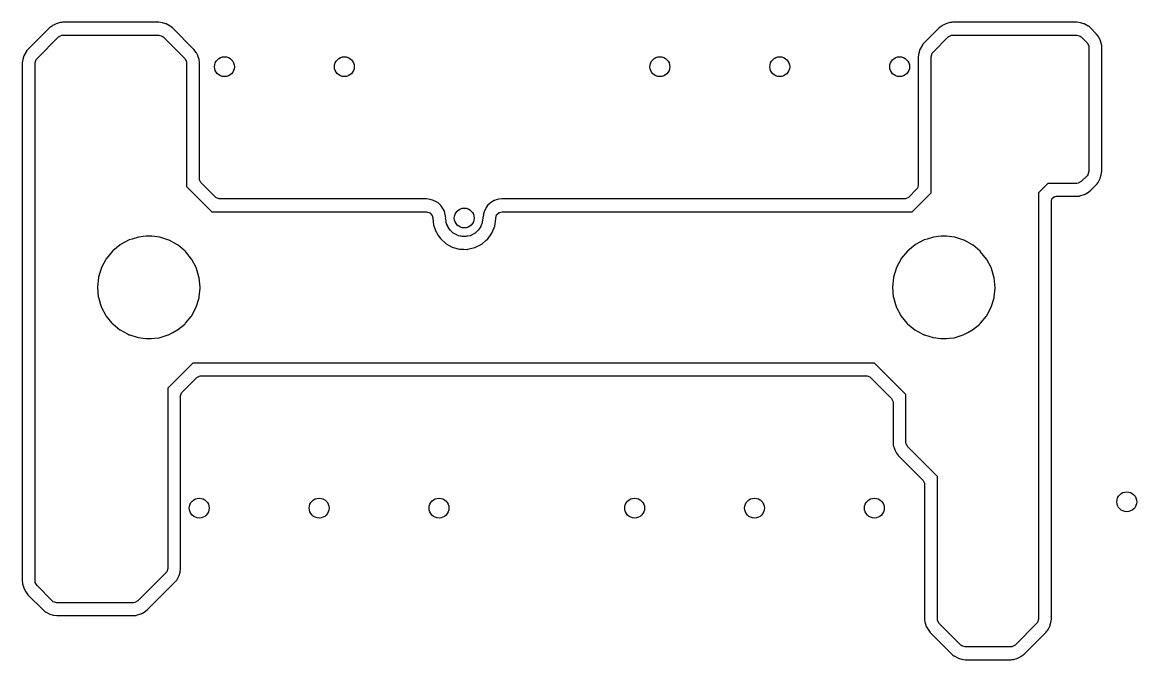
# Model space of a CAD drawing. Extents: x 0.02 to 3.98, y 0.02 to 3.98.
# Drawn here: x 1.81 to 2.693, y 2.755 to 3.26 of the extents above; entities that cross this region are included whole.
import ezdxf

# ---------------------------------------------------------------- set-up
doc = ezdxf.new("R2010")
doc.units = 0
doc.header["$MEASUREMENT"] = 0
doc.layers.add('BLACK', color=7, linetype='CONTINUOUS')

msp = doc.modelspace()

# ---------------------------------------------------------------- linework, layer by layer
at = {"layer": 'BLACK', "linetype": 'CONTINUOUS'}
for p, q in [((1.8361, 3.25885), (1.83498, 3.25824)), ((1.83662, 3.25902), (1.8361, 3.25885)), ((1.83973, 3.25999), (1.83662, 3.25902)), ((1.83991, 3.26004), (1.83973, 3.25999)), ((1.83973, 3.25999), (1.83973, 3.25999)), ((1.8401, 3.26007), (1.83991, 3.26004)), ((1.84091, 3.26015), (1.8401, 3.26007)), ((1.8401, 3.26007), (1.8401, 3.26007)), ((1.84096, 3.26016), (1.84091, 3.26015)), ((1.84091, 3.26015), (1.84091, 3.26015)), ((1.84101, 3.26016), (1.84096, 3.26016)), ((1.842, 3.26021), (1.84101, 3.26016)), ((1.84101, 3.26016), (1.84101, 3.26016)), ((1.84205, 3.26022), (1.842, 3.26021)), ((1.842, 3.26021), (1.842, 3.26021)), ((1.91795, 3.26022), (1.84205, 3.26022)), ((1.92082, 3.2598), (1.91795, 3.26022)), ((1.92351, 3.25902), (1.92082, 3.2598)), ((1.92368, 3.25893), (1.92351, 3.25902)), ((1.92687, 3.25726), (1.92368, 3.25893)), ((1.92368, 3.25893), (1.92368, 3.25893)), ((2.5411, 3.25885), (2.53998, 3.25824)), ((2.54162, 3.25902), (2.5411, 3.25885)), ((2.54473, 3.25999), (2.54162, 3.25902)), ((2.54491, 3.26004), (2.54473, 3.25999)), ((2.54473, 3.25999), (2.54473, 3.25999)), ((2.5451, 3.26007), (2.54491, 3.26004)), ((2.54591, 3.26015), (2.5451, 3.26007)), ((2.5451, 3.26007), (2.5451, 3.26007)), ((2.54596, 3.26016), (2.54591, 3.26015)), ((2.54591, 3.26015), (2.54591, 3.26015)), ((2.54601, 3.26016), (2.54596, 3.26016)), ((2.547, 3.26021), (2.54601, 3.26016)), ((2.54601, 3.26016), (2.54601, 3.26016)), ((2.54705, 3.26022), (2.547, 3.26021)), ((2.547, 3.26021), (2.547, 3.26021)), ((2.64545, 3.26022), (2.54705, 3.26022)), ((2.64832, 3.2598), (2.64545, 3.26022)), ((2.65101, 3.25902), (2.64832, 3.2598)), ((2.65118, 3.25893), (2.65101, 3.25902)), ((2.65437, 3.25726), (2.65118, 3.25893)), ((2.65118, 3.25893), (2.65118, 3.25893)), ((1.83132, 3.25577), (1.81423, 3.23868)), ((1.83365, 3.25751), (1.83132, 3.25577)), ((1.83377, 3.25758), (1.83365, 3.25751)), ((1.83498, 3.25824), (1.83377, 3.25758)), ((1.83377, 3.25758), (1.83377, 3.25758)), ((1.83855, 3.24855), (1.841, 3.24989)), ((1.841, 3.24989), (1.84205, 3.25)), ((1.84205, 3.25), (1.91795, 3.25)), ((1.91795, 3.25), (1.92063, 3.24921)), ((1.92704, 3.25717), (1.92687, 3.25726)), ((1.92687, 3.25726), (1.92687, 3.25726)), ((1.92786, 3.2565), (1.92704, 3.25717)), ((1.92868, 3.25577), (1.92786, 3.2565)), ((1.94577, 3.23868), (1.92868, 3.25577)), ((2.53632, 3.25577), (2.52423, 3.24368)), ((2.53865, 3.25751), (2.53632, 3.25577)), ((2.53877, 3.25758), (2.53865, 3.25751)), ((2.53998, 3.25824), (2.53877, 3.25758)), ((2.53877, 3.25758), (2.53877, 3.25758)), ((2.54355, 3.24855), (2.546, 3.24989)), ((2.546, 3.24989), (2.54705, 3.25)), ((2.54705, 3.25), (2.64545, 3.25)), ((2.64545, 3.25), (2.64813, 3.24921)), ((2.65454, 3.25717), (2.65437, 3.25726)), ((2.65437, 3.25726), (2.65437, 3.25726)), ((2.65536, 3.2565), (2.65454, 3.25717)), ((2.65618, 3.25577), (2.65536, 3.2565)), ((2.66077, 3.25118), (2.65618, 3.25577)), ((2.66251, 3.24885), (2.66077, 3.25118)), ((1.82145, 3.23145), (1.83855, 3.24855)), ((1.92063, 3.24921), (1.92145, 3.24855)), ((1.92145, 3.24855), (1.93855, 3.23145)), ((2.52274, 3.24187), (2.52109, 3.23871)), ((2.52283, 3.24204), (2.52274, 3.24187)), ((2.52274, 3.24187), (2.52274, 3.24187)), ((2.5235, 3.24286), (2.52283, 3.24204)), ((2.52423, 3.24368), (2.5235, 3.24286)), ((2.53145, 3.23645), (2.54355, 3.24855)), ((2.64813, 3.24921), (2.64895, 3.24855)), ((2.64895, 3.24855), (2.65355, 3.24395)), ((2.65355, 3.24395), (2.65489, 3.2415)), ((2.65489, 3.2415), (2.655, 3.24045)), ((2.66258, 3.24873), (2.66251, 3.24885)), ((2.66291, 3.24812), (2.66258, 3.24873)), ((2.66258, 3.24873), (2.66258, 3.24873)), ((2.66385, 3.2464), (2.66291, 3.24812)), ((2.66391, 3.24621), (2.66385, 3.2464)), ((2.66498, 3.24281), (2.66391, 3.24621)), ((2.66504, 3.24259), (2.66498, 3.24281)), ((2.66507, 3.2424), (2.66504, 3.24259)), ((2.66514, 3.24173), (2.66507, 3.2424)), ((2.66507, 3.2424), (2.66507, 3.2424)), ((2.66516, 3.24154), (2.66514, 3.24173)), ((2.66516, 3.24149), (2.66516, 3.24154)), ((2.66517, 3.24135), (2.66516, 3.24149)), ((2.66516, 3.24149), (2.66516, 3.24149)), ((2.66522, 3.24045), (2.66517, 3.24135)), ((1.81098, 3.23351), (1.8102, 3.23082)), ((1.81108, 3.23368), (1.81098, 3.23351)), ((1.81274, 3.23687), (1.81108, 3.23368)), ((1.81283, 3.23704), (1.81274, 3.23687)), ((1.81274, 3.23687), (1.81274, 3.23687)), ((1.8135, 3.23786), (1.81283, 3.23704)), ((1.81423, 3.23868), (1.8135, 3.23786)), ((1.94751, 3.23635), (1.94577, 3.23868)), ((1.94758, 3.23623), (1.94751, 3.23635)), ((1.94776, 3.23589), (1.94758, 3.23623)), ((1.94758, 3.23623), (1.94758, 3.23623)), ((1.94885, 3.2339), (1.94776, 3.23589)), ((1.94891, 3.23371), (1.94885, 3.2339)), ((1.94989, 3.23059), (1.94891, 3.23371)), ((2.5202, 3.23582), (2.51978, 3.23295)), ((2.51978, 3.23295), (2.51978, 3.13085)), ((2.52098, 3.23851), (2.5202, 3.23582)), ((2.52109, 3.23871), (2.52098, 3.23851)), ((2.53, 3.23295), (2.53079, 3.23563)), ((2.53, 3.125), (2.53, 3.23295)), ((2.53079, 3.23563), (2.53145, 3.23645)), ((2.655, 3.24045), (2.655, 3.14205)), ((2.66522, 3.14205), (2.66522, 3.24045)), ((1.8102, 3.23082), (1.80978, 3.22795)), ((1.80978, 3.22795), (1.80978, 2.81705)), ((1.82, 3.22795), (1.82079, 3.23063)), ((1.82, 2.81705), (1.82, 3.22795)), ((1.82079, 3.23063), (1.82145, 3.23145)), ((1.93855, 3.23145), (1.93989, 3.229)), ((1.93989, 3.229), (1.94, 3.22795)), ((1.94, 3.22795), (1.94, 3.13)), ((1.95004, 3.23009), (1.94989, 3.23059)), ((1.95016, 3.22904), (1.95004, 3.23009)), ((1.95016, 3.22899), (1.95016, 3.22904)), ((1.95019, 3.22836), (1.95016, 3.22899)), ((1.95016, 3.22899), (1.95016, 3.22899)), ((1.95022, 3.22795), (1.95019, 3.22836)), ((1.95022, 3.13585), (1.95022, 3.22795)), ((1.95026, 3.13524), (1.95022, 3.13585)), ((1.95136, 3.13309), (1.95026, 3.13524)), ((2.65355, 3.13855), (2.64895, 3.13395)), ((2.65421, 3.13937), (2.65355, 3.13855)), ((2.655, 3.14205), (2.65421, 3.13937)), ((2.66227, 3.13316), (2.66393, 3.13632)), ((2.66393, 3.13632), (2.66402, 3.13649)), ((2.66393, 3.13632), (2.66393, 3.13632)), ((2.66402, 3.13649), (2.6648, 3.13918)), ((2.6648, 3.13918), (2.66522, 3.14205)), ((1.94, 3.13), (1.96, 3.11)), ((1.96309, 3.12136), (1.95136, 3.13309)), ((2.51864, 3.12809), (2.51191, 3.12136)), ((2.51904, 3.12856), (2.51864, 3.12809)), ((2.51978, 3.13085), (2.51904, 3.12856)), ((2.6225, 3.1325), (2.615, 3.125)), ((2.64545, 3.1325), (2.6225, 3.1325)), ((2.6465, 3.13261), (2.64545, 3.1325)), ((2.64895, 3.13395), (2.6465, 3.13261)), ((2.65385, 3.12499), (2.65618, 3.12673)), ((2.65618, 3.12673), (2.66077, 3.13132)), ((2.66077, 3.13132), (2.6615, 3.13214)), ((2.6615, 3.13214), (2.66217, 3.13296)), ((2.66217, 3.13296), (2.66227, 3.13316)), ((1.96356, 3.12096), (1.96309, 3.12136)), ((1.96585, 3.12022), (1.96356, 3.12096)), ((2.13011, 3.12022), (1.96585, 3.12022)), ((2.13299, 3.1198), (2.13011, 3.12022)), ((2.13567, 3.11902), (2.13299, 3.1198)), ((2.1392, 3.11717), (2.13567, 3.11902)), ((2.18364, 3.11879), (2.18082, 3.11697)), ((2.18386, 3.11893), (2.18364, 3.11879)), ((2.18364, 3.11879), (2.18364, 3.11879)), ((2.18517, 3.11935), (2.18386, 3.11893)), ((2.18523, 3.11937), (2.18517, 3.11935)), ((2.18736, 3.11989), (2.18523, 3.11937)), ((2.18523, 3.11937), (2.18523, 3.11937)), ((2.18747, 3.11992), (2.18736, 3.11989)), ((2.18736, 3.11989), (2.18736, 3.11989)), ((2.18768, 3.11994), (2.18747, 3.11992)), ((2.1898, 3.1202), (2.18768, 3.11994)), ((2.18992, 3.12022), (2.1898, 3.1202)), ((2.1898, 3.1202), (2.1898, 3.1202)), ((2.50915, 3.12022), (2.18992, 3.12022)), ((2.50976, 3.12026), (2.50915, 3.12022)), ((2.51191, 3.12136), (2.50976, 3.12026)), ((2.515, 3.11), (2.53, 3.125)), ((2.615, 3.125), (2.615, 2.78705)), ((2.62522, 3.11839), (2.62596, 3.12068)), ((2.62522, 2.78705), (2.62522, 3.11839)), ((2.62596, 3.12068), (2.62791, 3.12209)), ((2.62791, 3.12209), (2.62911, 3.12228)), ((2.62911, 3.12228), (2.64545, 3.12228)), ((2.64545, 3.12228), (2.6455, 3.12229)), ((2.6455, 3.12229), (2.64649, 3.12234)), ((2.6455, 3.12229), (2.6455, 3.12229)), ((2.64649, 3.12234), (2.64649, 3.12234)), ((2.64649, 3.12234), (2.64654, 3.12234)), ((2.64654, 3.12234), (2.64659, 3.12235)), ((2.64659, 3.12235), (2.6474, 3.12243)), ((2.64659, 3.12235), (2.64659, 3.12235)), ((2.6474, 3.12243), (2.64759, 3.12246)), ((2.6474, 3.12243), (2.6474, 3.12243)), ((2.64759, 3.12246), (2.64777, 3.12251)), ((2.64777, 3.12251), (2.65121, 3.12359)), ((2.64777, 3.12251), (2.64777, 3.12251)), ((2.65121, 3.12359), (2.6514, 3.12365)), ((2.6514, 3.12365), (2.65252, 3.12426)), ((2.65252, 3.12426), (2.65373, 3.12492)), ((2.65373, 3.12492), (2.65385, 3.12499)), ((2.65373, 3.12492), (2.65373, 3.12492)), ((1.96, 3.11), (2.13011, 3.11)), ((2.13011, 3.11), (2.13279, 3.10921)), ((2.13279, 3.10921), (2.13462, 3.1071)), ((2.1394, 3.11697), (2.1392, 3.11717)), ((2.13961, 3.11677), (2.1394, 3.11697)), ((2.1394, 3.11697), (2.1394, 3.11697)), ((2.14051, 3.1159), (2.13961, 3.11677)), ((2.14057, 3.11584), (2.14051, 3.1159)), ((2.14139, 3.11489), (2.14057, 3.11584)), ((2.14057, 3.11584), (2.14057, 3.11584)), ((2.14234, 3.11379), (2.14139, 3.11489)), ((2.14431, 3.11033), (2.14234, 3.11379)), ((2.14462, 3.10922), (2.14431, 3.11033)), ((2.14501, 3.10738), (2.14462, 3.10922)), ((2.17566, 3.10982), (2.17508, 3.10733)), ((2.17731, 3.11345), (2.17566, 3.10982)), ((2.1785, 3.11483), (2.17731, 3.11345)), ((2.18051, 3.11677), (2.1785, 3.11483)), ((2.18082, 3.11697), (2.18051, 3.11677)), ((2.18561, 3.10749), (2.18761, 3.10943)), ((2.18761, 3.10943), (2.18992, 3.11)), ((2.18992, 3.11), (2.515, 3.11)), ((2.13462, 3.1071), (2.13501, 3.10526)), ((2.13501, 3.10526), (2.13504, 3.10526)), ((2.13504, 3.10526), (2.13506, 3.10501)), ((2.13506, 3.10501), (2.13506, 3.10501)), ((2.13506, 3.10501), (2.13569, 3.0993)), ((2.14498, 3.10737), (2.14501, 3.10738)), ((2.1451, 3.10675), (2.14498, 3.10737)), ((2.14511, 3.10668), (2.14509, 3.10675)), ((2.14509, 3.10675), (2.1451, 3.10675)), ((2.14512, 3.10659), (2.14511, 3.10668)), ((2.14519, 3.10638), (2.14512, 3.10659)), ((2.14521, 3.10619), (2.14519, 3.10638)), ((2.14522, 3.10614), (2.14521, 3.10619)), ((2.1453, 3.1054), (2.14522, 3.10614)), ((2.14524, 3.105), (2.1453, 3.1054)), ((2.14559, 3.10277), (2.14524, 3.105)), ((2.14566, 3.10212), (2.14559, 3.10277)), ((2.14576, 3.10171), (2.14566, 3.10212)), ((2.14596, 3.10044), (2.14576, 3.10171)), ((2.14666, 3.09906), (2.14596, 3.10044)), ((2.17404, 3.10044), (2.17322, 3.09882)), ((2.17423, 3.10163), (2.17404, 3.10044)), ((2.17424, 3.10167), (2.17423, 3.10163)), ((2.17428, 3.10196), (2.17424, 3.10167)), ((2.17476, 3.105), (2.17428, 3.10196)), ((2.1748, 3.10561), (2.17474, 3.10516)), ((2.17474, 3.10516), (2.17476, 3.105)), ((2.17485, 3.10592), (2.1748, 3.10561)), ((2.17489, 3.10591), (2.17485, 3.10592)), ((2.17492, 3.10599), (2.17489, 3.10591)), ((2.17501, 3.10633), (2.17492, 3.10599)), ((2.17514, 3.10695), (2.17501, 3.10633)), ((2.17508, 3.10733), (2.17516, 3.10731)), ((2.17516, 3.10731), (2.17514, 3.10695)), ((2.18411, 3.09854), (2.18496, 3.10448)), ((2.18496, 3.10448), (2.18497, 3.105)), ((2.18497, 3.105), (2.18502, 3.105)), ((2.18502, 3.105), (2.18561, 3.10749)), ((2.13569, 3.0993), (2.13776, 3.09367)), ((2.13776, 3.09367), (2.13792, 3.09342)), ((2.13792, 3.09342), (2.13792, 3.09342)), ((2.13792, 3.09342), (2.13945, 3.09114)), ((2.13945, 3.09114), (2.1411, 3.08869)), ((2.14676, 3.09878), (2.14666, 3.09906)), ((2.14719, 3.09795), (2.14676, 3.09878)), ((2.14735, 3.0977), (2.14719, 3.09795)), ((2.14806, 3.09632), (2.14735, 3.0977)), ((2.14897, 3.09541), (2.14806, 3.09632)), ((2.14924, 3.09509), (2.14897, 3.09541)), ((2.14972, 3.09465), (2.14924, 3.09509)), ((2.15132, 3.09306), (2.14972, 3.09465)), ((2.15368, 3.09185), (2.15132, 3.09306)), ((2.15418, 3.09158), (2.15368, 3.09185)), ((2.15433, 3.09152), (2.15418, 3.09158)), ((2.15544, 3.09096), (2.15433, 3.09152)), ((2.15714, 3.09069), (2.15544, 3.09096)), ((2.16456, 3.09096), (2.16257, 3.09064)), ((2.16868, 3.09306), (2.16456, 3.09096)), ((2.17003, 3.09441), (2.16868, 3.09306)), ((2.17044, 3.09476), (2.17003, 3.09441)), ((2.17108, 3.09545), (2.17044, 3.09476)), ((2.17109, 3.09547), (2.17108, 3.09545)), ((2.17194, 3.09632), (2.17109, 3.09547)), ((2.17253, 3.09747), (2.17194, 3.09632)), ((2.17258, 3.09755), (2.17253, 3.09747)), ((2.17304, 3.09837), (2.17258, 3.09755)), ((2.17322, 3.09882), (2.17304, 3.09837)), ((2.17838, 3.0881), (2.18188, 3.09297)), ((2.18188, 3.09297), (2.18411, 3.09854)), ((1.88731, 3.08377), (1.88153, 3.07905)), ((1.8875, 3.08392), (1.88731, 3.08377)), ((1.88731, 3.08377), (1.88731, 3.08377)), ((1.88772, 3.08404), (1.8875, 3.08392)), ((1.89101, 3.08579), (1.88772, 3.08404)), ((1.88772, 3.08404), (1.88772, 3.08404)), ((1.89452, 3.08765), (1.89101, 3.08579)), ((1.8968, 3.08834), (1.89452, 3.08765)), ((1.9019, 3.08988), (1.8968, 3.08834)), ((1.90213, 3.08995), (1.9019, 3.08988)), ((1.9019, 3.08988), (1.9019, 3.08988)), ((1.90557, 3.09029), (1.90213, 3.08995)), ((1.90792, 3.09052), (1.90557, 3.09029)), ((1.90804, 3.09053), (1.90792, 3.09052)), ((1.90792, 3.09052), (1.90792, 3.09052)), ((1.91232, 3.09053), (1.90804, 3.09053)), ((1.91851, 3.08984), (1.91232, 3.09053)), ((1.91874, 3.08976), (1.91851, 3.08984)), ((1.92585, 3.08751), (1.91874, 3.08976)), ((1.91874, 3.08976), (1.91874, 3.08976)), ((1.92608, 3.08743), (1.92585, 3.08751)), ((1.92585, 3.08751), (1.92585, 3.08751)), ((1.9263, 3.08732), (1.92608, 3.08743)), ((1.93284, 3.08372), (1.9263, 3.08732)), ((1.9263, 3.08732), (1.9263, 3.08732)), ((1.93305, 3.0836), (1.93284, 3.08372)), ((1.93284, 3.08372), (1.93284, 3.08372)), ((1.93323, 3.08345), (1.93305, 3.0836)), ((1.93888, 3.07871), (1.93323, 3.08345)), ((2.1411, 3.08869), (2.14132, 3.08849)), ((2.14132, 3.08849), (2.14532, 3.08485)), ((2.14532, 3.08485), (2.14532, 3.08485)), ((2.14532, 3.08485), (2.14554, 3.08465)), ((2.14554, 3.08465), (2.1458, 3.08451)), ((2.1458, 3.08451), (2.1458, 3.08451)), ((2.1458, 3.08451), (2.15055, 3.08193)), ((2.15755, 3.09058), (2.15714, 3.09069)), ((2.15848, 3.09045), (2.15755, 3.09058)), ((2.15864, 3.09045), (2.15848, 3.09045)), ((2.16, 3.09024), (2.15864, 3.09045)), ((2.16123, 3.09043), (2.16, 3.09024)), ((2.16199, 3.09051), (2.16123, 3.09043)), ((2.16257, 3.09064), (2.16199, 3.09051)), ((2.16846, 3.08151), (2.17382, 3.08421)), ((2.17382, 3.08421), (2.17746, 3.08732)), ((2.17746, 3.08732), (2.17815, 3.08791)), ((2.17815, 3.08791), (2.17838, 3.0881)), ((2.17815, 3.08791), (2.17815, 3.08791)), ((2.51723, 3.08377), (2.51145, 3.07905)), ((2.51742, 3.08392), (2.51723, 3.08377)), ((2.51723, 3.08377), (2.51723, 3.08377)), ((2.51764, 3.08404), (2.51742, 3.08392)), ((2.52093, 3.08579), (2.51764, 3.08404)), ((2.51764, 3.08404), (2.51764, 3.08404)), ((2.52444, 3.08765), (2.52093, 3.08579)), ((2.52673, 3.08834), (2.52444, 3.08765)), ((2.53182, 3.08988), (2.52673, 3.08834)), ((2.53205, 3.08995), (2.53182, 3.08988)), ((2.53182, 3.08988), (2.53182, 3.08988)), ((2.53549, 3.09029), (2.53205, 3.08995)), ((2.53784, 3.09052), (2.53549, 3.09029)), ((2.53796, 3.09053), (2.53784, 3.09052)), ((2.53784, 3.09052), (2.53784, 3.09052)), ((2.54224, 3.09053), (2.53796, 3.09053)), ((2.54843, 3.08984), (2.54224, 3.09053)), ((2.54866, 3.08976), (2.54843, 3.08984)), ((2.55577, 3.08751), (2.54866, 3.08976)), ((2.54866, 3.08976), (2.54866, 3.08976)), ((2.556, 3.08743), (2.55577, 3.08751)), ((2.55577, 3.08751), (2.55577, 3.08751)), ((2.55622, 3.08732), (2.556, 3.08743)), ((2.56276, 3.08372), (2.55622, 3.08732)), ((2.55622, 3.08732), (2.55622, 3.08732)), ((2.56297, 3.0836), (2.56276, 3.08372)), ((2.56276, 3.08372), (2.56276, 3.08372)), ((2.56316, 3.08345), (2.56297, 3.0836)), ((2.5688, 3.07871), (2.56316, 3.08345)), ((1.88119, 3.07871), (1.87643, 3.07296)), ((1.88134, 3.0789), (1.88119, 3.07871)), ((1.88119, 3.07871), (1.88119, 3.07871)), ((1.88153, 3.07905), (1.88134, 3.0789)), ((1.88153, 3.07905), (1.88153, 3.07905)), ((1.93914, 3.0785), (1.93888, 3.07871)), ((1.93929, 3.07831), (1.93914, 3.0785)), ((1.94397, 3.07249), (1.93929, 3.07831)), ((1.93929, 3.07831), (1.93929, 3.07831)), ((2.15055, 3.08193), (2.15055, 3.08193)), ((2.15055, 3.08193), (2.15081, 3.08179)), ((2.15081, 3.08179), (2.1511, 3.08171)), ((2.1511, 3.08171), (2.15632, 3.08034)), ((2.15632, 3.08034), (2.15632, 3.08034)), ((2.15632, 3.08034), (2.15661, 3.08027)), ((2.15661, 3.08027), (2.15967, 3.08022)), ((2.15967, 3.08022), (2.16231, 3.08018)), ((2.16231, 3.08018), (2.16231, 3.08018)), ((2.16231, 3.08018), (2.16261, 3.08017)), ((2.16261, 3.08017), (2.1629, 3.08024)), ((2.1629, 3.08024), (2.16506, 3.08073)), ((2.1629, 3.08024), (2.1629, 3.08024)), ((2.16506, 3.08073), (2.16846, 3.08151)), ((2.51111, 3.07871), (2.50635, 3.07296)), ((2.51126, 3.0789), (2.51111, 3.07871)), ((2.51111, 3.07871), (2.51111, 3.07871)), ((2.51145, 3.07905), (2.51126, 3.0789)), ((2.51145, 3.07905), (2.51145, 3.07905)), ((2.56906, 3.0785), (2.5688, 3.07871)), ((2.56921, 3.07831), (2.56906, 3.0785)), ((2.57389, 3.07249), (2.56921, 3.07831)), ((2.56921, 3.07831), (2.56921, 3.07831)), ((1.87249, 3.06578), (1.87014, 3.05819)), ((1.87627, 3.07277), (1.87249, 3.06578)), ((1.87643, 3.07296), (1.87627, 3.07277)), ((1.87643, 3.07296), (1.87643, 3.07296)), ((1.94412, 3.0723), (1.94397, 3.07249)), ((1.94423, 3.07209), (1.94412, 3.0723)), ((1.94753, 3.06578), (1.94423, 3.07209)), ((1.9478, 3.06526), (1.94753, 3.06578)), ((1.94787, 3.06502), (1.9478, 3.06526)), ((1.94981, 3.05842), (1.94787, 3.06502)), ((2.50242, 3.06578), (2.50006, 3.05819)), ((2.5062, 3.07277), (2.50242, 3.06578)), ((2.50635, 3.07296), (2.5062, 3.07277)), ((2.50635, 3.07296), (2.50635, 3.07296)), ((2.57404, 3.0723), (2.57389, 3.07249)), ((2.57415, 3.07209), (2.57404, 3.0723)), ((2.57745, 3.06578), (2.57415, 3.07209)), ((2.57772, 3.06526), (2.57745, 3.06578)), ((2.57779, 3.06502), (2.57772, 3.06526)), ((2.57973, 3.05842), (2.57779, 3.06502)), ((1.87012, 3.05795), (1.86934, 3.05053)), ((1.87014, 3.05819), (1.87012, 3.05795)), ((1.87012, 3.05795), (1.87012, 3.05795)), ((1.95005, 3.05763), (1.94981, 3.05842)), ((1.95071, 3.05028), (1.95005, 3.05763)), ((2.50004, 3.05795), (2.49926, 3.05053)), ((2.50006, 3.05819), (2.50004, 3.05795)), ((2.50004, 3.05795), (2.50004, 3.05795)), ((2.57997, 3.05763), (2.57973, 3.05842)), ((2.58069, 3.04972), (2.57997, 3.05763)), ((1.86934, 3.05053), (1.86931, 3.05028)), ((1.86931, 3.05028), (1.87003, 3.04237)), ((1.95002, 3.04261), (1.95074, 3.04947)), ((1.95077, 3.04972), (1.95071, 3.05028)), ((1.95074, 3.04947), (1.95077, 3.04972)), ((1.95074, 3.04947), (1.95074, 3.04947)), ((2.49926, 3.05053), (2.49923, 3.05028)), ((2.49923, 3.05028), (2.49995, 3.04237)), ((2.57994, 3.04261), (2.58066, 3.04947)), ((2.58066, 3.04947), (2.58069, 3.04972)), ((2.58066, 3.04947), (2.58066, 3.04947)), ((1.87003, 3.04237), (1.8701, 3.04214)), ((1.8701, 3.04214), (1.8701, 3.04214)), ((1.8701, 3.04214), (1.87178, 3.03643)), ((1.94758, 3.03422), (1.94994, 3.04181)), ((1.94994, 3.04181), (1.95002, 3.04261)), ((2.49995, 3.04237), (2.50002, 3.04214)), ((2.50002, 3.04214), (2.50002, 3.04214)), ((2.50002, 3.04214), (2.5017, 3.03643)), ((2.57751, 3.03422), (2.57986, 3.04181)), ((2.57986, 3.04181), (2.57994, 3.04261)), ((1.87178, 3.03643), (1.87228, 3.03474)), ((1.87228, 3.03474), (1.87239, 3.03453)), ((1.87239, 3.03453), (1.87239, 3.03453)), ((1.87239, 3.03453), (1.87266, 3.034)), ((1.87266, 3.034), (1.87596, 3.0277)), ((1.9438, 3.02723), (1.94758, 3.03422)), ((2.5017, 3.03643), (2.5022, 3.03474)), ((2.5022, 3.03474), (2.50231, 3.03453)), ((2.50231, 3.03453), (2.50231, 3.03453)), ((2.50231, 3.03453), (2.50259, 3.034)), ((2.50259, 3.034), (2.50588, 3.0277)), ((2.57373, 3.02723), (2.57751, 3.03422)), ((1.87596, 3.0277), (1.87611, 3.02751)), ((1.87611, 3.02751), (1.87611, 3.02751)), ((1.87611, 3.02751), (1.88079, 3.02169)), ((1.88079, 3.02169), (1.88079, 3.02169)), ((1.88079, 3.02169), (1.88094, 3.0215)), ((1.88094, 3.0215), (1.88113, 3.02135)), ((1.88113, 3.02135), (1.88113, 3.02135)), ((1.88113, 3.02135), (1.88142, 3.0211)), ((1.88142, 3.0211), (1.88703, 3.01639)), ((1.93277, 3.01623), (1.93855, 3.02095)), ((1.93855, 3.02095), (1.93874, 3.0211)), ((1.93855, 3.02095), (1.93855, 3.02095)), ((1.93874, 3.0211), (1.93923, 3.02169)), ((1.93923, 3.02169), (1.94365, 3.02704)), ((1.94365, 3.02704), (1.9438, 3.02723)), ((1.94365, 3.02704), (1.94365, 3.02704)), ((2.50588, 3.0277), (2.50603, 3.02751)), ((2.50603, 3.02751), (2.50603, 3.02751)), ((2.50603, 3.02751), (2.51071, 3.02169)), ((2.51071, 3.02169), (2.51071, 3.02169)), ((2.51071, 3.02169), (2.51086, 3.0215)), ((2.51086, 3.0215), (2.51105, 3.02135)), ((2.51105, 3.02135), (2.51105, 3.02135)), ((2.51105, 3.02135), (2.51134, 3.0211)), ((2.51134, 3.0211), (2.51695, 3.01639)), ((2.56269, 3.01623), (2.56847, 3.02095)), ((2.56847, 3.02095), (2.56866, 3.0211)), ((2.56847, 3.02095), (2.56847, 3.02095)), ((2.56866, 3.0211), (2.56915, 3.02169)), ((2.56915, 3.02169), (2.57357, 3.02704)), ((2.57357, 3.02704), (2.57373, 3.02723)), ((2.57357, 3.02704), (2.57357, 3.02704)), ((1.88703, 3.01639), (1.88724, 3.01628)), ((1.88724, 3.01628), (1.88724, 3.01628)), ((1.88724, 3.01628), (1.89304, 3.01309)), ((1.89304, 3.01309), (1.894, 3.01257)), ((1.894, 3.01257), (1.89423, 3.01249)), ((1.89423, 3.01249), (1.89423, 3.01249)), ((1.89423, 3.01249), (1.89491, 3.01228)), ((1.89491, 3.01228), (1.90157, 3.01016)), ((1.91818, 3.01012), (1.92533, 3.01228)), ((1.92533, 3.01228), (1.92556, 3.01235)), ((1.92556, 3.01235), (1.92907, 3.01421)), ((1.92907, 3.01421), (1.93236, 3.01596)), ((1.93236, 3.01596), (1.93258, 3.01608)), ((1.93236, 3.01596), (1.93236, 3.01596)), ((1.93258, 3.01608), (1.93277, 3.01623)), ((1.93277, 3.01623), (1.93277, 3.01623)), ((2.51695, 3.01639), (2.51716, 3.01628)), ((2.51716, 3.01628), (2.51716, 3.01628)), ((2.51716, 3.01628), (2.52296, 3.01309)), ((2.52296, 3.01309), (2.52392, 3.01257)), ((2.52392, 3.01257), (2.52415, 3.01249)), ((2.52415, 3.01249), (2.52415, 3.01249)), ((2.52415, 3.01249), (2.52483, 3.01228)), ((2.52483, 3.01228), (2.53149, 3.01016)), ((2.5481, 3.01012), (2.55525, 3.01228)), ((2.55525, 3.01228), (2.55548, 3.01235)), ((2.55548, 3.01235), (2.55899, 3.01421)), ((2.55899, 3.01421), (2.56228, 3.01596)), ((2.56228, 3.01596), (2.5625, 3.01608)), ((2.56228, 3.01596), (2.56228, 3.01596)), ((2.5625, 3.01608), (2.56269, 3.01623)), ((2.56269, 3.01623), (2.56269, 3.01623)), ((1.90157, 3.01016), (1.90776, 3.00947)), ((1.90776, 3.00947), (1.91204, 3.00947)), ((1.91204, 3.00947), (1.91216, 3.00948)), ((1.91216, 3.00948), (1.91451, 3.00971)), ((1.91216, 3.00948), (1.91216, 3.00948)), ((1.91451, 3.00971), (1.91795, 3.01005)), ((1.91795, 3.01005), (1.91818, 3.01012)), ((1.91818, 3.01012), (1.91818, 3.01012)), ((2.53149, 3.01016), (2.53768, 3.00947)), ((2.53768, 3.00947), (2.54196, 3.00947)), ((2.54196, 3.00947), (2.54208, 3.00948)), ((2.54208, 3.00948), (2.54443, 3.00971)), ((2.54208, 3.00948), (2.54208, 3.00948)), ((2.54443, 3.00971), (2.54787, 3.01005)), ((2.54787, 3.01005), (2.5481, 3.01012)), ((2.5481, 3.01012), (2.5481, 3.01012)), ((1.945, 2.99), (1.925, 2.97)), ((2.485, 2.99), (1.945, 2.99)), ((2.51, 2.965), (2.485, 2.99)), ((1.93636, 2.96691), (1.94809, 2.97864)), ((1.94809, 2.97864), (1.95024, 2.97974)), ((1.95024, 2.97974), (1.95085, 2.97978)), ((1.95085, 2.97978), (2.47915, 2.97978)), ((2.47915, 2.97978), (2.48144, 2.97904)), ((2.48144, 2.97904), (2.48191, 2.97864)), ((2.48191, 2.97864), (2.49864, 2.96191)), ((1.925, 2.97), (1.925, 2.82705)), ((1.93522, 2.96415), (1.93596, 2.96644)), ((1.93522, 2.82705), (1.93522, 2.96415)), ((1.93596, 2.96644), (1.93636, 2.96691)), ((2.49864, 2.96191), (2.49974, 2.95976)), ((2.49974, 2.95976), (2.49978, 2.95915)), ((2.49978, 2.95915), (2.49978, 2.92705)), ((2.51, 2.92705), (2.51, 2.965)), ((2.49978, 2.92705), (2.49984, 2.92596)), ((2.49984, 2.92596), (2.49996, 2.92491)), ((2.49996, 2.92491), (2.50115, 2.9211)), ((2.51011, 2.926), (2.51, 2.92705)), ((2.51145, 2.92355), (2.51011, 2.926)), ((2.535, 2.9), (2.51145, 2.92355)), ((2.50115, 2.9211), (2.50249, 2.91865)), ((2.50249, 2.91865), (2.50423, 2.91632)), ((2.50423, 2.91632), (2.52364, 2.89691)), ((2.52364, 2.89691), (2.52474, 2.89476)), ((2.535, 2.78705), (2.535, 2.9)), ((2.52474, 2.89476), (2.52478, 2.89415)), ((2.52478, 2.89415), (2.52478, 2.78705)), ((1.925, 2.82705), (1.92421, 2.82437)), ((1.9348, 2.82418), (1.93522, 2.82705)), ((1.92355, 2.82355), (1.90145, 2.80145)), ((1.92421, 2.82437), (1.92355, 2.82355)), ((1.93077, 2.81632), (1.9315, 2.81714)), ((1.9315, 2.81714), (1.93217, 2.81796)), ((1.93217, 2.81796), (1.93402, 2.82149)), ((1.93402, 2.82149), (1.9348, 2.82418)), ((1.80978, 2.81705), (1.80984, 2.81596)), ((1.80984, 2.81596), (1.80996, 2.81491)), ((1.80996, 2.81491), (1.81115, 2.8111)), ((1.81115, 2.8111), (1.81249, 2.80865)), ((1.81249, 2.80865), (1.81423, 2.80632)), ((1.82011, 2.816), (1.82, 2.81705)), ((1.82145, 2.81355), (1.82011, 2.816)), ((1.83355, 2.80145), (1.82145, 2.81355)), ((1.90868, 2.79423), (1.93077, 2.81632)), ((1.81423, 2.80632), (1.82632, 2.79423)), ((1.83437, 2.80079), (1.83355, 2.80145)), ((1.83705, 2.8), (1.83437, 2.80079)), ((1.89795, 2.8), (1.83705, 2.8)), ((1.899, 2.80011), (1.89795, 2.8)), ((1.90145, 2.80145), (1.899, 2.80011)), ((1.82632, 2.79423), (1.82714, 2.7935)), ((1.82714, 2.7935), (1.82796, 2.79283)), ((1.82796, 2.79283), (1.82813, 2.79274)), ((1.82813, 2.79274), (1.82813, 2.79274)), ((1.82813, 2.79274), (1.83119, 2.79115)), ((1.83119, 2.79115), (1.83149, 2.79098)), ((1.83149, 2.79098), (1.83418, 2.7902)), ((1.90027, 2.79001), (1.90371, 2.79109)), ((1.90371, 2.79109), (1.9039, 2.79115)), ((1.9039, 2.79115), (1.90502, 2.79176)), ((1.90502, 2.79176), (1.90623, 2.79242)), ((1.90623, 2.79242), (1.90635, 2.79249)), ((1.90623, 2.79242), (1.90623, 2.79242)), ((1.90635, 2.79249), (1.90868, 2.79423)), ((1.83418, 2.7902), (1.83705, 2.78978)), ((1.83705, 2.78978), (1.89795, 2.78978)), ((1.89795, 2.78978), (1.898, 2.78979)), ((1.898, 2.78979), (1.89899, 2.78984)), ((1.898, 2.78979), (1.898, 2.78979)), ((1.89899, 2.78984), (1.89899, 2.78984)), ((1.89899, 2.78984), (1.89904, 2.78984)), ((1.89904, 2.78984), (1.89909, 2.78985)), ((1.89909, 2.78985), (1.8999, 2.78993)), ((1.89909, 2.78985), (1.89909, 2.78985)), ((1.8999, 2.78993), (1.90009, 2.78996)), ((1.8999, 2.78993), (1.8999, 2.78993)), ((1.90009, 2.78996), (1.90027, 2.79001)), ((1.90027, 2.79001), (1.90027, 2.79001)), ((2.52478, 2.78705), (2.52484, 2.78596)), ((2.52484, 2.78596), (2.52496, 2.78491)), ((2.52496, 2.78491), (2.52615, 2.7811)), ((2.53511, 2.786), (2.535, 2.78705)), ((2.53645, 2.78355), (2.53511, 2.786)), ((2.55355, 2.76645), (2.53645, 2.78355)), ((2.61355, 2.78355), (2.59645, 2.76645)), ((2.61421, 2.78437), (2.61355, 2.78355)), ((2.615, 2.78705), (2.61421, 2.78437)), ((2.62402, 2.78149), (2.6248, 2.78418)), ((2.6248, 2.78418), (2.62522, 2.78705)), ((2.52615, 2.7811), (2.52749, 2.77865)), ((2.52749, 2.77865), (2.52923, 2.77632)), ((2.52923, 2.77632), (2.54632, 2.75923)), ((2.60368, 2.75923), (2.62077, 2.77632)), ((2.62077, 2.77632), (2.6215, 2.77714)), ((2.6215, 2.77714), (2.62217, 2.77796)), ((2.62217, 2.77796), (2.62259, 2.77877)), ((2.62259, 2.77877), (2.62393, 2.78132)), ((2.62393, 2.78132), (2.62402, 2.78149)), ((2.62393, 2.78132), (2.62393, 2.78132)), ((2.55437, 2.76579), (2.55355, 2.76645)), ((2.55705, 2.765), (2.55437, 2.76579)), ((2.59295, 2.765), (2.55705, 2.765)), ((2.594, 2.76511), (2.59295, 2.765)), ((2.59645, 2.76645), (2.594, 2.76511)), ((2.54632, 2.75923), (2.54714, 2.7585)), ((2.54714, 2.7585), (2.54796, 2.75783)), ((2.54796, 2.75783), (2.54813, 2.75774)), ((2.54813, 2.75774), (2.54813, 2.75774)), ((2.54813, 2.75774), (2.55119, 2.75615)), ((2.55119, 2.75615), (2.55149, 2.75598)), ((2.55149, 2.75598), (2.55418, 2.7552)), ((2.59527, 2.75501), (2.59871, 2.75609)), ((2.59871, 2.75609), (2.5989, 2.75615)), ((2.5989, 2.75615), (2.60002, 2.75676)), ((2.60002, 2.75676), (2.60123, 2.75742)), ((2.60123, 2.75742), (2.60135, 2.75749)), ((2.60123, 2.75742), (2.60123, 2.75742)), ((2.60135, 2.75749), (2.60368, 2.75923)), ((2.55418, 2.7552), (2.55705, 2.75478)), ((2.55705, 2.75478), (2.59295, 2.75478)), ((2.59295, 2.75478), (2.593, 2.75479)), ((2.593, 2.75479), (2.59399, 2.75484)), ((2.593, 2.75479), (2.593, 2.75479)), ((2.59399, 2.75484), (2.59399, 2.75484)), ((2.59399, 2.75484), (2.59404, 2.75484)), ((2.59404, 2.75484), (2.59409, 2.75485)), ((2.59409, 2.75485), (2.5949, 2.75493)), ((2.59409, 2.75485), (2.59409, 2.75485)), ((2.5949, 2.75493), (2.59509, 2.75496)), ((2.5949, 2.75493), (2.5949, 2.75493)), ((2.59509, 2.75496), (2.59527, 2.75501)), ((2.59527, 2.75501), (2.59527, 2.75501))]:
    msp.add_line(p, q, dxfattribs=at)
at = {"layer": 'BLACK'}
for centre in [(1.97, 3.225), (2.065, 3.225), (2.315, 3.225), (2.41, 3.225), (2.505, 3.225), (2.16, 3.105), (2.685, 2.88), (1.95, 2.875), (2.045, 2.875), (2.14, 2.875), (2.295, 2.875), (2.39, 2.875), (2.485, 2.875)]:
    msp.add_circle(centre, 0.007874, dxfattribs=at)

doc.saveas('drawing.dxf')
